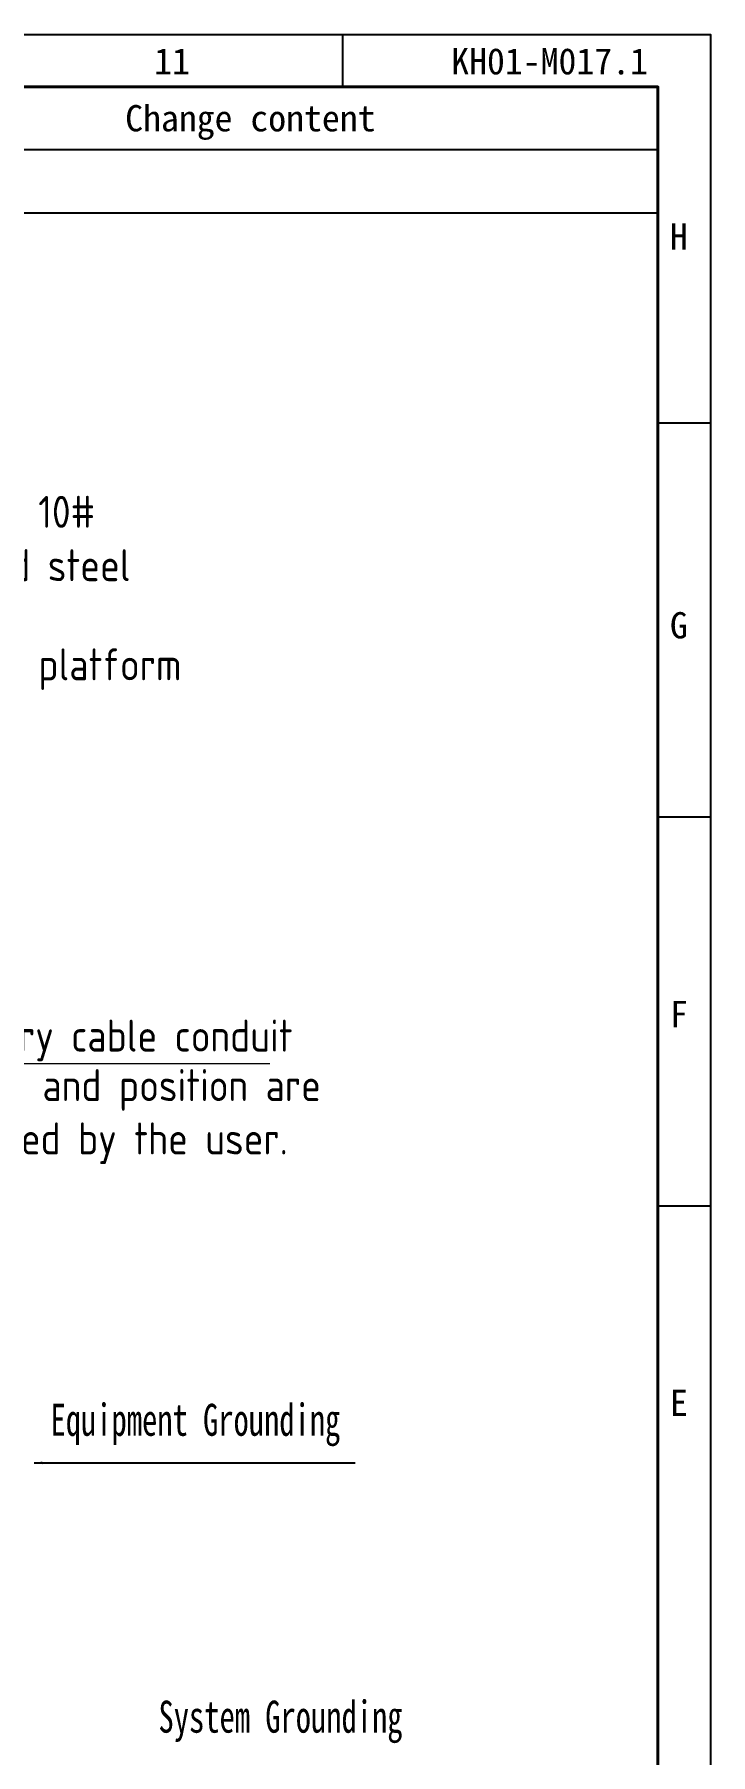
# Model space of a CAD drawing. Header units: millimetres. Extents: x 0 to 87554, y -20854 to 20404.
# Drawn here: x 83331 to 87554, y -12101 to -1349 of the extents above; entities that cross this region are included whole.
import ezdxf

# ---------------------------------------------------------------- set-up
doc = ezdxf.new("R2010")
doc.units = ezdxf.units.MM
doc.layers.get('0').update_dxf_attribs({"lineweight": 15})
doc.layers.add('FORM', color=7, linetype='Continuous')
doc.styles.add('GB', font='gbenor.shx', dxfattribs={"bigfont": 'gbcbig.shx'})
doc.styles.add('KEHUA', font='STFANGSO.TTF')
doc.styles.get("Standard").update_dxf_attribs({"font": 'isocp.shx', "width": 0.707, "bigfont": 'hztxt.shx'})
doc.styles.add('汉字', font='simsun.ttc', dxfattribs={"width": 0.7})
doc.dimstyles.new('ISO-25', dxfattribs={"dimscale": 20, "dimtxt": 2.5, "dimasz": 2.5, "dimexe": 1.25, "dimexo": 0.625, "dimtad": 1, "dimtxsty": 'Standard', "dimcen": 2.5, "dimdle": 5, "dimadec": 0, "dimazin": 0, "dimtfac": 1, "dimtmove": 0, "dimatfit": 3, "dimfxl": 1, "dimarcsym": 0})
doc.dimstyles.new('ZGS', dxfattribs={"dimtxt": 25, "dimasz": 10, "dimexe": 5, "dimexo": 3, "dimgap": 5, "dimtad": 1, "dimtoh": 1, "dimdec": 0, "dimtxsty": 'Standard', "dimcen": 10, "dimclrd": 95, "dimclre": 95, "dimclrt": 95, "dimadec": 0, "dimazin": 0, "dimtfac": 1, "dimtdec": 0, "dimtmove": 0, "dimatfit": 3, "dimfxl": 1, "dimlwd": 13, "dimlwe": 13, "dimarcsym": 0})

# ---------------------------------------------------------------- blocks, each defined once
blk = doc.blocks.new('WET5Y56YRFTWEDFWRW536T4TE4RWEFWE')
at = {"layer": 'FORM', "color": 4}
for p, q in [((175905, -36495), (175905, -36823)), ((178204, -38925), (177875, -38925)), ((178204, -41388), (177875, -41388)), ((178204, -43818), (177875, -43818))]:
    blk.add_line(p, q, dxfattribs=at)
at = {"layer": 'FORM', "color": 8}
for p, q in [((177875, -37217), (171308, -37217)), ((177875, -37612), (171308, -37612))]:
    blk.add_line(p, q, dxfattribs=at)
at = {"layer": 'FORM', "color": 6}
blk.add_lwpolyline([(150621, -36495), (178204, -36495), (178204, -56000), (150621, -56000)], close=True, dxfattribs=at)
at = {"layer": 'FORM', "color": 8, "lineweight": 40}
blk.add_lwpolyline([(150949, -55672), (177875, -55672), (177875, -36823), (150949, -36823)], close=True, dxfattribs=at)
at = {"layer": 'FORM', "color": 4, "style": 'KEHUA'}
for s, height, p in [('11', 164.2, (174729, -36745)), ('KH01-M017.1', 164.18, (176584, -36745)), ('H', 164, (177950, -37840)), ('G', 164, (177950, -40270)), ('F', 164, (177950, -42700)), ('E', 164, (177950, -45130))]:
    blk.add_text(s, height=height, dxfattribs=at).set_placement(p)
at = {"layer": 'FORM', "color": 8, "style": 'KEHUA'}
blk.add_text('Change content', height=164.18, dxfattribs=at).set_placement((174548, -37101))

msp = doc.modelspace()

# ---------------------------------------------------------------- block references
at = {"lineweight": -3}
msp.add_blockref('WET5Y56YRFTWEDFWRW536T4TE4RWEFWE', (-90649.85, 35145.742), dxfattribs=at)

# ---------------------------------------------------------------- texts
at = {"color": 34, "lineweight": 15, "char_height": 200, "attachment_point": 7, "style": 'GB'}
for s, insert, width in [('Pre-bury 10# V-shaped steel', (82298.852, -4827.102), 2067.61854), ('Pre-bury cable conduit', (82504.58, -7767.445), 3267.40761), ('The size and position are designated by the user.', (82370.954, -8410.409), 3012.78643)]:
    msp.add_mtext(s, dxfattribs=dict(at, insert=insert, width=width))
at = {"color": 34, "lineweight": 15, "insert": (84250.276, -5446.913), "char_height": 200, "attachment_point": 9, "style": 'GB'}
msp.add_mtext('Operation platform', dxfattribs=at)
at = {"color": 3, "insert": (84106.271, -11763.652), "char_height": 200, "attachment_point": 1, "style": '汉字'}
msp.add_mtext('System Grounding', dxfattribs=at)

# ---------------------------------------------------------------- leaders
at = {"color": 4, "lineweight": 13}
msp.add_leader([(81716.202, -7322.857), (82344.692, -7780.49), (84802.082, -7780.49)], dimstyle='ZGS', override={"dimasz": 100, "dimgap": 5, "dimtad": 0, "dimfxl": 30}, dxfattribs=at)
msp.add_leader([(83330.656, -10277.546), (85335.167, -10277.546)], dimstyle='ISO-25', override={"dimtad": 0})

# ---------------------------------------------------------------- next in the draw order: texts
at = {"color": 3, "insert": (83432.102, -9908.145), "char_height": 200, "attachment_point": 1, "style": '汉字', "bg_fill": 2}
msp.add_mtext('Equipment Grounding', dxfattribs=at)

doc.saveas('drawing.dxf')
